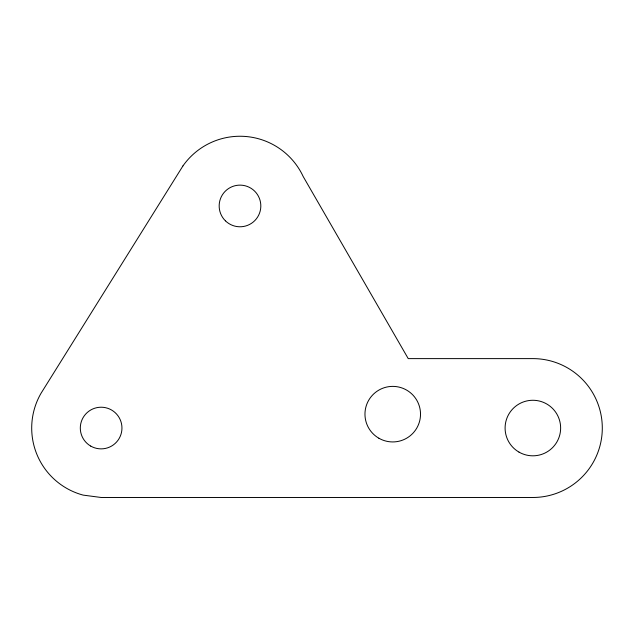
<?xml version="1.0" encoding="UTF-8"?>
<svg xmlns="http://www.w3.org/2000/svg" width="634" height="634" viewBox="0 0 634 634"><rect width="100%" height="100%" fill="white"/><g stroke="black" fill="none" stroke-linecap="round" stroke-linejoin="round"><path stroke-width="0.95" d="M182.917 165.957L41.004 393.334A69.431 69.431 0 0 0 83.165 495.114L101.131 497.476L532.869 497.476A69.431 69.431 0 0 0 602.3 428.045A69.431 69.431 0 0 0 532.869 358.614L408.233 358.614L303.179 176.514A69.7 69.7 0 0 0 182.917 165.957M90.717 446.082A20.827 20.827 0 0 0 121.958 428.045A20.827 20.827 0 0 0 90.717 410.008A20.827 20.827 0 0 0 90.717 446.082M378.855 438.213A27.769 27.769 0 0 0 420.516 414.161A27.769 27.769 0 0 0 378.855 390.108A27.769 27.769 0 0 0 378.855 438.213M518.984 452.097A27.769 27.769 0 0 0 560.638 428.045A27.769 27.769 0 0 0 518.984 403.993A27.769 27.769 0 0 0 518.984 452.097M225.442 220.854A20.827 20.827 0 0 0 260.178 211.106A20.827 20.827 0 0 0 234.374 185.897A20.827 20.827 0 0 0 225.442 220.854"/></g></svg>
